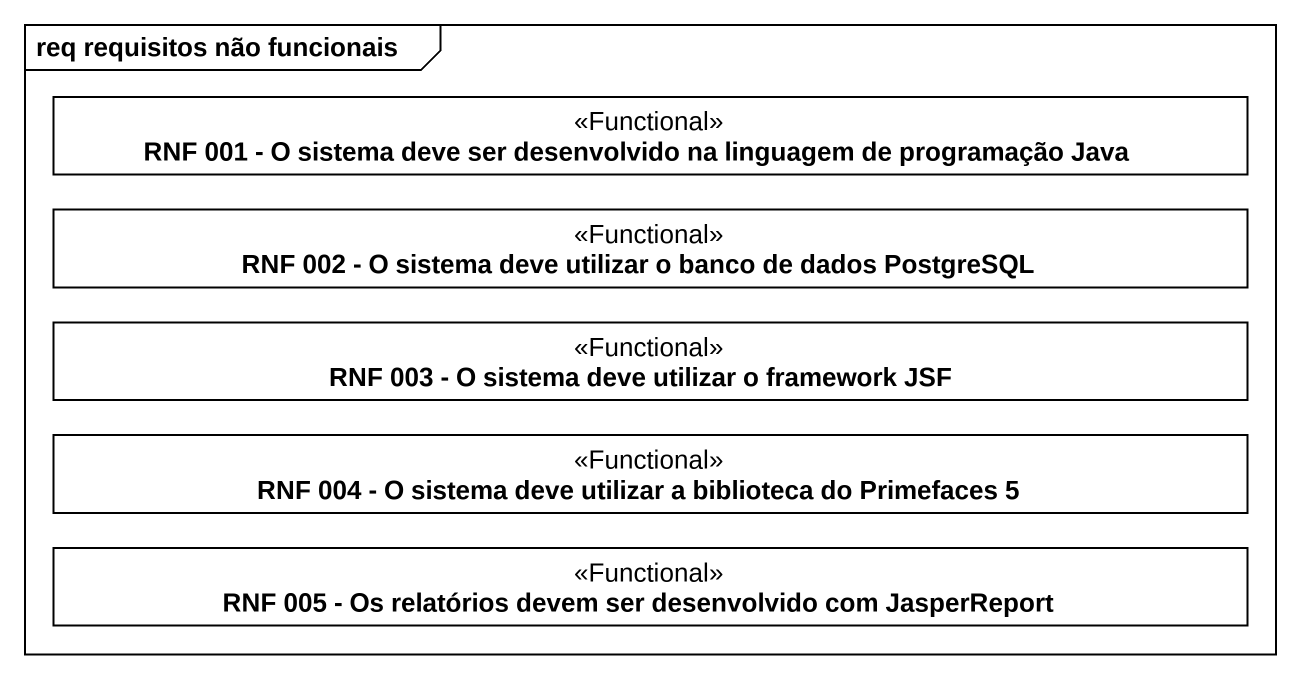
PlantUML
@startuml
mainframe req requisitos não funcionais
hide circle
hide empty members
class "RNF 001 - O sistema deve ser desenvolvido na linguagem de programação Java" as RNF_001_O_sistema_deve_ser <<Functional>>
class "RNF 002 - O sistema deve utilizar o banco de dados PostgreSQL" as RNF_002_O_sistema_deve <<Functional>>
class "RNF 003 - O sistema deve utilizar o framework JSF" as RNF_003_O_sistema_deve <<Functional>>
class "RNF 004 - O sistema deve utilizar a biblioteca do Primefaces 5" as RNF_004_O_sistema_deve <<Functional>>
class "RNF 005 - Os relatórios devem ser desenvolvido com JasperReport" as RNF_005_Os_relatórios_devem <<Functional>>
@enduml
